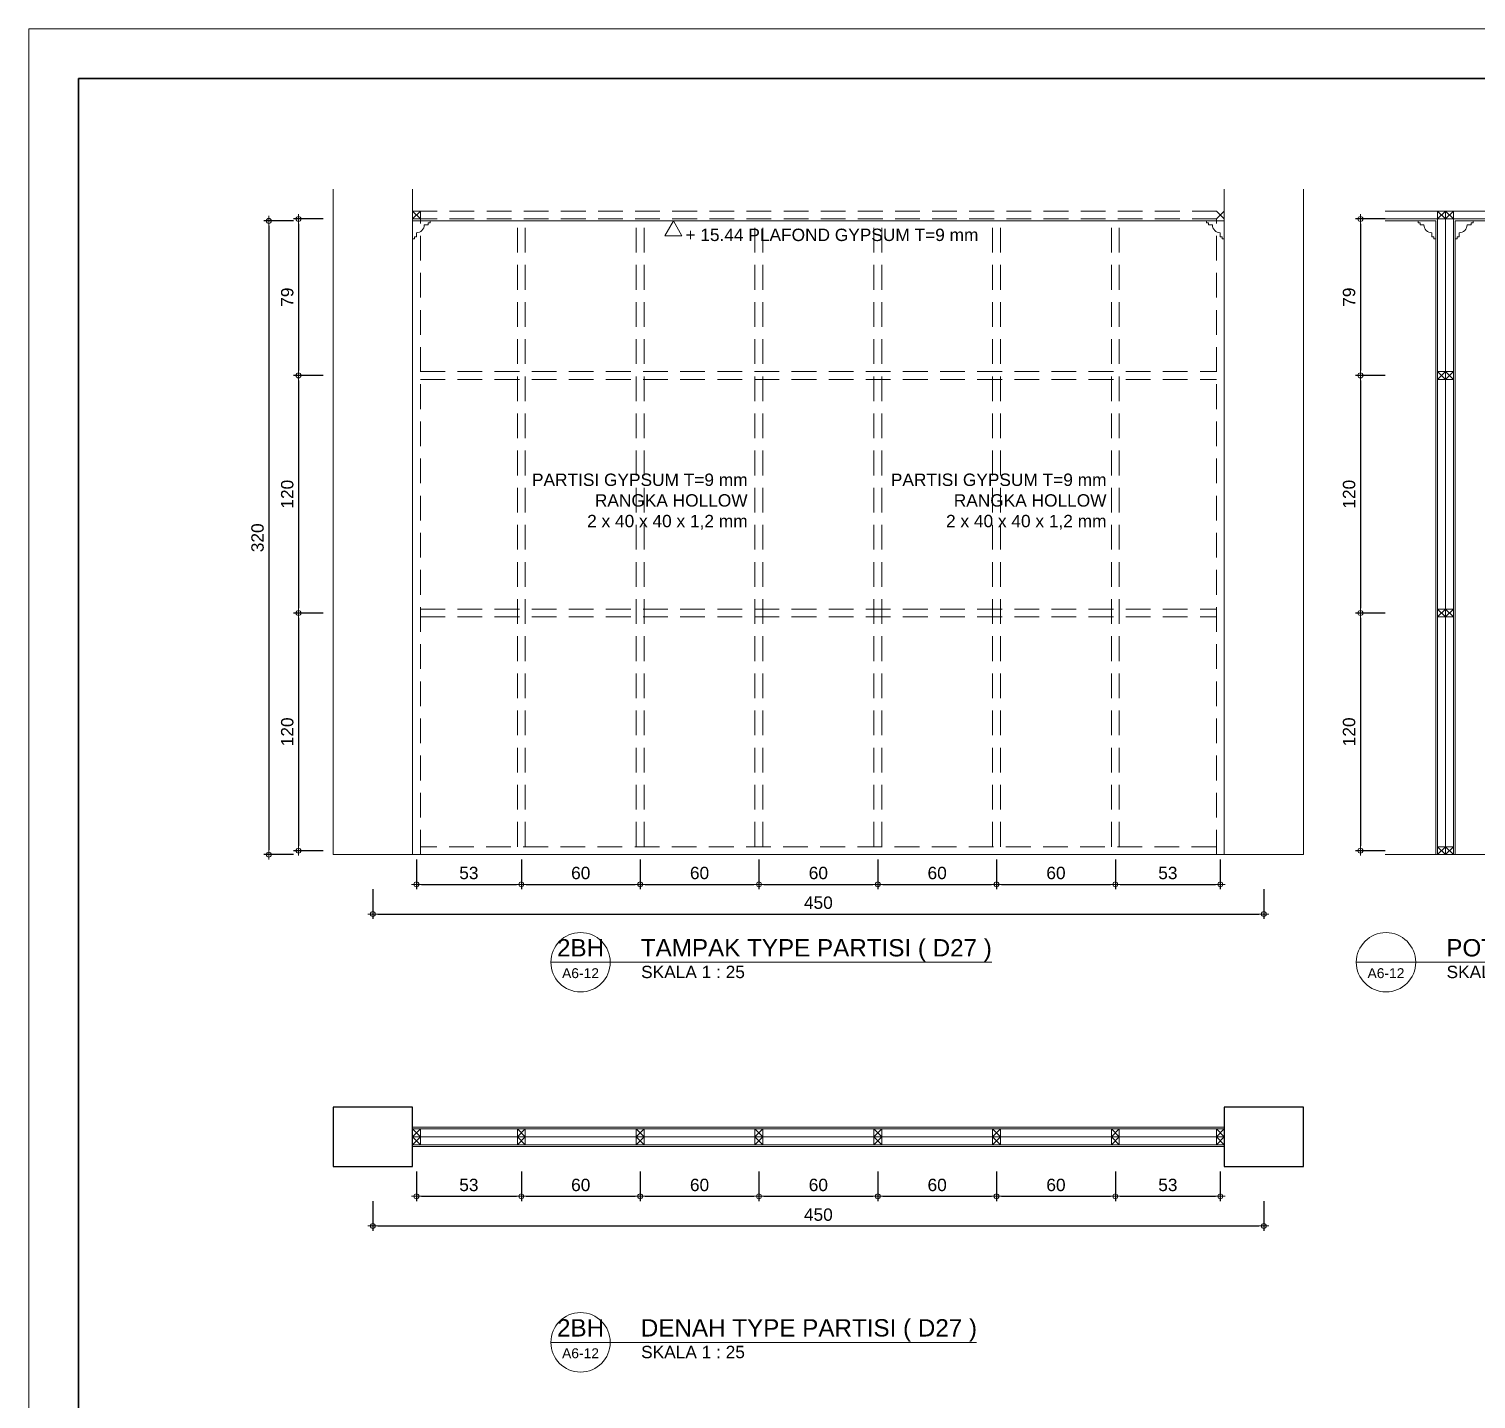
# Model space of a CAD drawing. Header units: millimetres. Extents: x -11 to 1625, y -267 to 180.
# Drawn here: x 911.21 to 940.45, y -19.67 to 8 of the extents above; entities that cross this region are included whole.
import ezdxf
from ezdxf.enums import TextEntityAlignment as Align

# ---------------------------------------------------------------- set-up
doc = ezdxf.new("R2010")
doc.units = ezdxf.units.MM
doc.linetypes.add('HIDDEN', pattern=[0.375, 0.25, -0.125])
for name, color, linetype, lineweight in [('ars', 11, 'Continuous', 5), ('GRS KOP', 1, 'Continuous', 35), ('KOLOM', 1, 'Continuous', 30), ('kop', 7, 'Continuous', 20), ('lan', 7, 'Continuous', 15), ('not', 7, 'Continuous', 20), ('PARTISI', 190, 'Continuous', 9), ('pla', 213, 'Continuous', 15), ('tem', 5, 'Continuous', 20), ('u', 6, 'Continuous', 20)]:
    doc.layers.add(name, color=color, linetype=linetype, lineweight=lineweight)
doc.styles.add('BARU', font='complex.shx')
doc.styles.add('S', font='SIMPLEX', dxfattribs={"width": 1.1})
doc.styles.get("Standard").update_dxf_attribs({"font": 'ARIALUNI.TTF'})
doc.dimstyles.new('SK-25', dxfattribs={"dimtxt": 0.25, "dimasz": 0.1, "dimexe": 0.1, "dimexo": 0, "dimgap": 0.1, "dimtad": 1, "dimdec": 0, "dimlfac": 25, "dimzin": 12, "dimdsep": 46, "dimtxsty": 'Standard', "dimblk": 'BULAT', "dimcen": 0.1, "dimclrd": 256, "dimadec": 0, "dimazin": 3, "dimtfac": 1, "dimtdec": 0, "dimtofl": 0, "dimtmove": 0, "dimatfit": 3, "dimldrblk": 'BULAT', "dimfxl": 0, "dimtolj": 1, "dimtzin": 0, "dimarcsym": 0})

# ---------------------------------------------------------------- blocks, each defined once
blk = doc.blocks.new('kop')
at = {"layer": 'GRS KOP'}
blk.add_lwpolyline([(1, 54), (83, 54), (83, 1), (1, 1)], close=True, dxfattribs=at)
at = {"layer": 'kop', "color": 7}
for p, q in [((84, 55), (0, 55)), ((0, 55), (0, 0))]:
    blk.add_line(p, q, dxfattribs=at)
at = {"layer": 'kop', "style": 'BARU', "flags": 4}
for p, height in [((73.8, 5.4), 0.35), ((80.303, 5.382), 0.25), ((73.8, 4.9), 0.35), ((80.303, 4.882), 0.25), ((73.8, 4.4), 0.35), ((80.303, 4.382), 0.25)]:
    blk.add_attdef('-', p, '', height=height, dxfattribs=at)
at = {"layer": 'kop', "flags": 4}
for tag, p in [('AR-00', (78.057, 2.648)), ('00', (81.238, 2.647))]:
    blk.add_attdef(tag, text='', height=0.35, dxfattribs=at).set_placement(p, align=Align.MIDDLE)
blk = doc.blocks.new('K1')
at = {"layer": 'KOLOM'}
blk.add_lwpolyline([(0.2, 0.15), (-0.2, 0.15), (-0.2, -0.15), (0.2, -0.15), (0.2, 0.15)], dxfattribs=at)
blk = doc.blocks.new('BULAT')
for p, q in [((-1, 0), (1, 0)), ((0, -1), (0, 1))]:
    blk.add_line(p, q)
blk.add_circle((0, 0), 0.5)
blk = doc.blocks.new('*D2680')
at = {"layer": 'Defpoints', "color": 0, "ltscale": 0.15}
for p in [(918.161, -15.679), (936.161, -15.679), (936.161, -16.179)]:
    blk.add_point(p, dxfattribs=at)
at = {"layer": 'u', "color": 0, "lineweight": -2, "ltscale": 0.15}
for p, q in [((918.161, -15.679), (918.161, -16.279)), ((936.161, -15.679), (936.161, -16.279))]:
    blk.add_line(p, q, dxfattribs=at)
at = {"layer": 'u', "lineweight": -2, "ltscale": 0.15}
blk.add_line((918.261, -16.179), (936.061, -16.179), dxfattribs=at)
at = {"layer": 'u', "lineweight": -2, "ltscale": 0.15, "xscale": 0.1, "yscale": 0.1, "zscale": 0.1, "rotation": 180}
blk.add_blockref('BULAT', (918.161, -16.179), dxfattribs=at)
at = {"layer": 'u', "lineweight": -2, "ltscale": 0.15, "xscale": 0.1, "yscale": 0.1, "zscale": 0.1}
blk.add_blockref('BULAT', (936.161, -16.179), dxfattribs=at)
at = {"layer": 'u', "color": 0, "ltscale": 0.15, "insert": (927.161, -15.951), "char_height": 0.25, "attachment_point": 5}
blk.add_mtext('\\A1;450', dxfattribs=at)
blk = doc.blocks.new('*D2681')
at = {"layer": 'Defpoints', "color": 0, "ltscale": 0.15}
for p in [(925.961, -15.079), (928.361, -15.079), (928.361, -15.579)]:
    blk.add_point(p, dxfattribs=at)
at = {"layer": 'u', "color": 0, "lineweight": -2, "ltscale": 0.15}
for p, q in [((925.961, -15.079), (925.961, -15.679)), ((928.361, -15.079), (928.361, -15.679))]:
    blk.add_line(p, q, dxfattribs=at)
at = {"layer": 'u', "lineweight": -2, "ltscale": 0.15}
blk.add_line((926.061, -15.579), (928.261, -15.579), dxfattribs=at)
at = {"layer": 'u', "lineweight": -2, "ltscale": 0.15, "xscale": 0.1, "yscale": 0.1, "zscale": 0.1, "rotation": 180}
blk.add_blockref('BULAT', (925.961, -15.579), dxfattribs=at)
at = {"layer": 'u', "lineweight": -2, "ltscale": 0.15, "xscale": 0.1, "yscale": 0.1, "zscale": 0.1}
blk.add_blockref('BULAT', (928.361, -15.579), dxfattribs=at)
at = {"layer": 'u', "color": 0, "ltscale": 0.15, "insert": (927.161, -15.351), "char_height": 0.25, "attachment_point": 5}
blk.add_mtext('\\A1;60', dxfattribs=at)
blk = doc.blocks.new('*D2682')
at = {"layer": 'Defpoints', "color": 0, "ltscale": 0.15}
for p in [(928.361, -15.079), (930.761, -15.079), (930.761, -15.579)]:
    blk.add_point(p, dxfattribs=at)
at = {"layer": 'u', "color": 0, "lineweight": -2, "ltscale": 0.15}
for p, q in [((928.361, -15.079), (928.361, -15.679)), ((930.761, -15.079), (930.761, -15.679))]:
    blk.add_line(p, q, dxfattribs=at)
at = {"layer": 'u', "lineweight": -2, "ltscale": 0.15}
blk.add_line((928.461, -15.579), (930.661, -15.579), dxfattribs=at)
at = {"layer": 'u', "lineweight": -2, "ltscale": 0.15, "xscale": 0.1, "yscale": 0.1, "zscale": 0.1, "rotation": 180}
blk.add_blockref('BULAT', (928.361, -15.579), dxfattribs=at)
at = {"layer": 'u', "lineweight": -2, "ltscale": 0.15, "xscale": 0.1, "yscale": 0.1, "zscale": 0.1}
blk.add_blockref('BULAT', (930.761, -15.579), dxfattribs=at)
at = {"layer": 'u', "color": 0, "ltscale": 0.15, "insert": (929.561, -15.351), "char_height": 0.25, "attachment_point": 5}
blk.add_mtext('\\A1;60', dxfattribs=at)
blk = doc.blocks.new('*D2683')
at = {"layer": 'Defpoints', "color": 0, "ltscale": 0.15}
for p in [(923.561, -15.079), (925.961, -15.079), (925.961, -15.579)]:
    blk.add_point(p, dxfattribs=at)
at = {"layer": 'u', "color": 0, "lineweight": -2, "ltscale": 0.15}
for p, q in [((923.561, -15.079), (923.561, -15.679)), ((925.961, -15.079), (925.961, -15.679))]:
    blk.add_line(p, q, dxfattribs=at)
at = {"layer": 'u', "lineweight": -2, "ltscale": 0.15}
blk.add_line((923.661, -15.579), (925.861, -15.579), dxfattribs=at)
at = {"layer": 'u', "lineweight": -2, "ltscale": 0.15, "xscale": 0.1, "yscale": 0.1, "zscale": 0.1, "rotation": 180}
blk.add_blockref('BULAT', (923.561, -15.579), dxfattribs=at)
at = {"layer": 'u', "lineweight": -2, "ltscale": 0.15, "xscale": 0.1, "yscale": 0.1, "zscale": 0.1}
blk.add_blockref('BULAT', (925.961, -15.579), dxfattribs=at)
at = {"layer": 'u', "color": 0, "ltscale": 0.15, "insert": (924.761, -15.351), "char_height": 0.25, "attachment_point": 5}
blk.add_mtext('\\A1;60', dxfattribs=at)
blk = doc.blocks.new('*D2684')
at = {"layer": 'Defpoints', "color": 0, "ltscale": 0.15}
for p in [(930.761, -15.079), (933.161, -15.079), (933.161, -15.579)]:
    blk.add_point(p, dxfattribs=at)
at = {"layer": 'u', "color": 0, "lineweight": -2, "ltscale": 0.15}
for p, q in [((930.761, -15.079), (930.761, -15.679)), ((933.161, -15.079), (933.161, -15.679))]:
    blk.add_line(p, q, dxfattribs=at)
at = {"layer": 'u', "lineweight": -2, "ltscale": 0.15}
blk.add_line((930.861, -15.579), (933.061, -15.579), dxfattribs=at)
at = {"layer": 'u', "lineweight": -2, "ltscale": 0.15, "xscale": 0.1, "yscale": 0.1, "zscale": 0.1, "rotation": 180}
blk.add_blockref('BULAT', (930.761, -15.579), dxfattribs=at)
at = {"layer": 'u', "lineweight": -2, "ltscale": 0.15, "xscale": 0.1, "yscale": 0.1, "zscale": 0.1}
blk.add_blockref('BULAT', (933.161, -15.579), dxfattribs=at)
at = {"layer": 'u', "color": 0, "ltscale": 0.15, "insert": (931.961, -15.351), "char_height": 0.25, "attachment_point": 5}
blk.add_mtext('\\A1;60', dxfattribs=at)
blk = doc.blocks.new('*D2685')
at = {"layer": 'Defpoints', "color": 0, "ltscale": 0.15}
for p in [(921.161, -15.079), (923.561, -15.079), (923.561, -15.579)]:
    blk.add_point(p, dxfattribs=at)
at = {"layer": 'u', "color": 0, "lineweight": -2, "ltscale": 0.15}
for p, q in [((921.161, -15.079), (921.161, -15.679)), ((923.561, -15.079), (923.561, -15.679))]:
    blk.add_line(p, q, dxfattribs=at)
at = {"layer": 'u', "lineweight": -2, "ltscale": 0.15}
blk.add_line((921.261, -15.579), (923.461, -15.579), dxfattribs=at)
at = {"layer": 'u', "lineweight": -2, "ltscale": 0.15, "xscale": 0.1, "yscale": 0.1, "zscale": 0.1, "rotation": 180}
blk.add_blockref('BULAT', (921.161, -15.579), dxfattribs=at)
at = {"layer": 'u', "lineweight": -2, "ltscale": 0.15, "xscale": 0.1, "yscale": 0.1, "zscale": 0.1}
blk.add_blockref('BULAT', (923.561, -15.579), dxfattribs=at)
at = {"layer": 'u', "color": 0, "ltscale": 0.15, "insert": (922.361, -15.351), "char_height": 0.25, "attachment_point": 5}
blk.add_mtext('\\A1;60', dxfattribs=at)
blk = doc.blocks.new('*D2686')
at = {"layer": 'Defpoints', "color": 0, "ltscale": 0.15}
for p in [(919.041, -15.079), (921.161, -15.079), (921.161, -15.579)]:
    blk.add_point(p, dxfattribs=at)
at = {"layer": 'u', "color": 0, "lineweight": -2, "ltscale": 0.15}
for p, q in [((919.041, -15.079), (919.041, -15.679)), ((921.161, -15.079), (921.161, -15.679))]:
    blk.add_line(p, q, dxfattribs=at)
at = {"layer": 'u', "lineweight": -2, "ltscale": 0.15}
blk.add_line((919.141, -15.579), (921.061, -15.579), dxfattribs=at)
at = {"layer": 'u', "lineweight": -2, "ltscale": 0.15, "xscale": 0.1, "yscale": 0.1, "zscale": 0.1, "rotation": 180}
blk.add_blockref('BULAT', (919.041, -15.579), dxfattribs=at)
at = {"layer": 'u', "lineweight": -2, "ltscale": 0.15, "xscale": 0.1, "yscale": 0.1, "zscale": 0.1}
blk.add_blockref('BULAT', (921.161, -15.579), dxfattribs=at)
at = {"layer": 'u', "color": 0, "ltscale": 0.15, "insert": (920.101, -15.351), "char_height": 0.25, "attachment_point": 5}
blk.add_mtext('\\A1;53', dxfattribs=at)
blk = doc.blocks.new('*D2687')
at = {"layer": 'Defpoints', "color": 0, "ltscale": 0.15}
for p in [(933.161, -15.079), (935.281, -15.079), (935.281, -15.579)]:
    blk.add_point(p, dxfattribs=at)
at = {"layer": 'u', "color": 0, "lineweight": -2, "ltscale": 0.15}
for p, q in [((933.161, -15.079), (933.161, -15.679)), ((935.281, -15.079), (935.281, -15.679))]:
    blk.add_line(p, q, dxfattribs=at)
at = {"layer": 'u', "lineweight": -2, "ltscale": 0.15}
blk.add_line((933.261, -15.579), (935.181, -15.579), dxfattribs=at)
at = {"layer": 'u', "lineweight": -2, "ltscale": 0.15, "xscale": 0.1, "yscale": 0.1, "zscale": 0.1, "rotation": 180}
blk.add_blockref('BULAT', (933.161, -15.579), dxfattribs=at)
at = {"layer": 'u', "lineweight": -2, "ltscale": 0.15, "xscale": 0.1, "yscale": 0.1, "zscale": 0.1}
blk.add_blockref('BULAT', (935.281, -15.579), dxfattribs=at)
at = {"layer": 'u', "color": 0, "ltscale": 0.15, "insert": (934.221, -15.351), "char_height": 0.25, "attachment_point": 5}
blk.add_mtext('\\A1;53', dxfattribs=at)
blk = doc.blocks.new('PEILA')
blk.add_lwpolyline([(-0.188, -0.325), (0.188, -0.325), (0, 0)], close=True)
at = {"style": 'S', "width": 1.1, "flags": 4}
blk.add_attdef('CAT', (0.265, -0.289), '', height=0.2, dxfattribs=at)
blk = doc.blocks.new('*D2688')
at = {"layer": 'Defpoints', "color": 0, "ltscale": 0.15}
for p in [(918.161, -9.378), (936.161, -9.378), (936.161, -9.878)]:
    blk.add_point(p, dxfattribs=at)
at = {"layer": 'u', "color": 0, "lineweight": -2, "ltscale": 0.15}
for p, q in [((918.161, -9.378), (918.161, -9.978)), ((936.161, -9.378), (936.161, -9.978))]:
    blk.add_line(p, q, dxfattribs=at)
at = {"layer": 'u', "lineweight": -2, "ltscale": 0.15}
blk.add_line((918.261, -9.878), (936.061, -9.878), dxfattribs=at)
at = {"layer": 'u', "lineweight": -2, "ltscale": 0.15, "xscale": 0.1, "yscale": 0.1, "zscale": 0.1, "rotation": 180}
blk.add_blockref('BULAT', (918.161, -9.878), dxfattribs=at)
at = {"layer": 'u', "lineweight": -2, "ltscale": 0.15, "xscale": 0.1, "yscale": 0.1, "zscale": 0.1}
blk.add_blockref('BULAT', (936.161, -9.878), dxfattribs=at)
at = {"layer": 'u', "color": 0, "ltscale": 0.15, "insert": (927.161, -9.65), "char_height": 0.25, "attachment_point": 5}
blk.add_mtext('\\A1;450', dxfattribs=at)
blk = doc.blocks.new('*D2689')
at = {"layer": 'Defpoints', "color": 0, "ltscale": 0.15}
for p in [(925.961, -8.778), (928.361, -8.778), (928.361, -9.278)]:
    blk.add_point(p, dxfattribs=at)
at = {"layer": 'u', "color": 0, "lineweight": -2, "ltscale": 0.15}
for p, q in [((925.961, -8.778), (925.961, -9.378)), ((928.361, -8.778), (928.361, -9.378))]:
    blk.add_line(p, q, dxfattribs=at)
at = {"layer": 'u', "lineweight": -2, "ltscale": 0.15}
blk.add_line((926.061, -9.278), (928.261, -9.278), dxfattribs=at)
at = {"layer": 'u', "lineweight": -2, "ltscale": 0.15, "xscale": 0.1, "yscale": 0.1, "zscale": 0.1, "rotation": 180}
blk.add_blockref('BULAT', (925.961, -9.278), dxfattribs=at)
at = {"layer": 'u', "lineweight": -2, "ltscale": 0.15, "xscale": 0.1, "yscale": 0.1, "zscale": 0.1}
blk.add_blockref('BULAT', (928.361, -9.278), dxfattribs=at)
at = {"layer": 'u', "color": 0, "ltscale": 0.15, "insert": (927.161, -9.05), "char_height": 0.25, "attachment_point": 5}
blk.add_mtext('\\A1;60', dxfattribs=at)
blk = doc.blocks.new('*D2690')
at = {"layer": 'Defpoints', "color": 0, "ltscale": 0.15}
for p in [(928.361, -8.778), (930.761, -8.778), (930.761, -9.278)]:
    blk.add_point(p, dxfattribs=at)
at = {"layer": 'u', "color": 0, "lineweight": -2, "ltscale": 0.15}
for p, q in [((928.361, -8.778), (928.361, -9.378)), ((930.761, -8.778), (930.761, -9.378))]:
    blk.add_line(p, q, dxfattribs=at)
at = {"layer": 'u', "lineweight": -2, "ltscale": 0.15}
blk.add_line((928.461, -9.278), (930.661, -9.278), dxfattribs=at)
at = {"layer": 'u', "lineweight": -2, "ltscale": 0.15, "xscale": 0.1, "yscale": 0.1, "zscale": 0.1, "rotation": 180}
blk.add_blockref('BULAT', (928.361, -9.278), dxfattribs=at)
at = {"layer": 'u', "lineweight": -2, "ltscale": 0.15, "xscale": 0.1, "yscale": 0.1, "zscale": 0.1}
blk.add_blockref('BULAT', (930.761, -9.278), dxfattribs=at)
at = {"layer": 'u', "color": 0, "ltscale": 0.15, "insert": (929.561, -9.05), "char_height": 0.25, "attachment_point": 5}
blk.add_mtext('\\A1;60', dxfattribs=at)
blk = doc.blocks.new('*D2691')
at = {"layer": 'Defpoints', "color": 0, "ltscale": 0.15}
for p in [(923.561, -8.778), (925.961, -8.778), (925.961, -9.278)]:
    blk.add_point(p, dxfattribs=at)
at = {"layer": 'u', "color": 0, "lineweight": -2, "ltscale": 0.15}
for p, q in [((923.561, -8.778), (923.561, -9.378)), ((925.961, -8.778), (925.961, -9.378))]:
    blk.add_line(p, q, dxfattribs=at)
at = {"layer": 'u', "lineweight": -2, "ltscale": 0.15}
blk.add_line((923.661, -9.278), (925.861, -9.278), dxfattribs=at)
at = {"layer": 'u', "lineweight": -2, "ltscale": 0.15, "xscale": 0.1, "yscale": 0.1, "zscale": 0.1, "rotation": 180}
blk.add_blockref('BULAT', (923.561, -9.278), dxfattribs=at)
at = {"layer": 'u', "lineweight": -2, "ltscale": 0.15, "xscale": 0.1, "yscale": 0.1, "zscale": 0.1}
blk.add_blockref('BULAT', (925.961, -9.278), dxfattribs=at)
at = {"layer": 'u', "color": 0, "ltscale": 0.15, "insert": (924.761, -9.05), "char_height": 0.25, "attachment_point": 5}
blk.add_mtext('\\A1;60', dxfattribs=at)
blk = doc.blocks.new('*D2692')
at = {"layer": 'Defpoints', "color": 0, "ltscale": 0.15}
for p in [(930.761, -8.778), (933.161, -8.778), (933.161, -9.278)]:
    blk.add_point(p, dxfattribs=at)
at = {"layer": 'u', "color": 0, "lineweight": -2, "ltscale": 0.15}
for p, q in [((930.761, -8.778), (930.761, -9.378)), ((933.161, -8.778), (933.161, -9.378))]:
    blk.add_line(p, q, dxfattribs=at)
at = {"layer": 'u', "lineweight": -2, "ltscale": 0.15}
blk.add_line((930.861, -9.278), (933.061, -9.278), dxfattribs=at)
at = {"layer": 'u', "lineweight": -2, "ltscale": 0.15, "xscale": 0.1, "yscale": 0.1, "zscale": 0.1, "rotation": 180}
blk.add_blockref('BULAT', (930.761, -9.278), dxfattribs=at)
at = {"layer": 'u', "lineweight": -2, "ltscale": 0.15, "xscale": 0.1, "yscale": 0.1, "zscale": 0.1}
blk.add_blockref('BULAT', (933.161, -9.278), dxfattribs=at)
at = {"layer": 'u', "color": 0, "ltscale": 0.15, "insert": (931.961, -9.05), "char_height": 0.25, "attachment_point": 5}
blk.add_mtext('\\A1;60', dxfattribs=at)
blk = doc.blocks.new('*D2693')
at = {"layer": 'Defpoints', "color": 0, "ltscale": 0.15}
for p in [(921.161, -8.778), (923.561, -8.778), (923.561, -9.278)]:
    blk.add_point(p, dxfattribs=at)
at = {"layer": 'u', "color": 0, "lineweight": -2, "ltscale": 0.15}
for p, q in [((921.161, -8.778), (921.161, -9.378)), ((923.561, -8.778), (923.561, -9.378))]:
    blk.add_line(p, q, dxfattribs=at)
at = {"layer": 'u', "lineweight": -2, "ltscale": 0.15}
blk.add_line((921.261, -9.278), (923.461, -9.278), dxfattribs=at)
at = {"layer": 'u', "lineweight": -2, "ltscale": 0.15, "xscale": 0.1, "yscale": 0.1, "zscale": 0.1, "rotation": 180}
blk.add_blockref('BULAT', (921.161, -9.278), dxfattribs=at)
at = {"layer": 'u', "lineweight": -2, "ltscale": 0.15, "xscale": 0.1, "yscale": 0.1, "zscale": 0.1}
blk.add_blockref('BULAT', (923.561, -9.278), dxfattribs=at)
at = {"layer": 'u', "color": 0, "ltscale": 0.15, "insert": (922.361, -9.05), "char_height": 0.25, "attachment_point": 5}
blk.add_mtext('\\A1;60', dxfattribs=at)
blk = doc.blocks.new('*D2694')
at = {"layer": 'Defpoints', "color": 0, "ltscale": 0.15}
for p in [(919.041, -8.778), (921.161, -8.778), (921.161, -9.278)]:
    blk.add_point(p, dxfattribs=at)
at = {"layer": 'u', "color": 0, "lineweight": -2, "ltscale": 0.15}
for p, q in [((919.041, -8.778), (919.041, -9.378)), ((921.161, -8.778), (921.161, -9.378))]:
    blk.add_line(p, q, dxfattribs=at)
at = {"layer": 'u', "lineweight": -2, "ltscale": 0.15}
blk.add_line((919.141, -9.278), (921.061, -9.278), dxfattribs=at)
at = {"layer": 'u', "lineweight": -2, "ltscale": 0.15, "xscale": 0.1, "yscale": 0.1, "zscale": 0.1, "rotation": 180}
blk.add_blockref('BULAT', (919.041, -9.278), dxfattribs=at)
at = {"layer": 'u', "lineweight": -2, "ltscale": 0.15, "xscale": 0.1, "yscale": 0.1, "zscale": 0.1}
blk.add_blockref('BULAT', (921.161, -9.278), dxfattribs=at)
at = {"layer": 'u', "color": 0, "ltscale": 0.15, "insert": (920.101, -9.05), "char_height": 0.25, "attachment_point": 5}
blk.add_mtext('\\A1;53', dxfattribs=at)
blk = doc.blocks.new('*D2695')
at = {"layer": 'Defpoints', "color": 0, "ltscale": 0.15}
for p in [(933.161, -8.778), (935.281, -8.778), (935.281, -9.278)]:
    blk.add_point(p, dxfattribs=at)
at = {"layer": 'u', "color": 0, "lineweight": -2, "ltscale": 0.15}
for p, q in [((933.161, -8.778), (933.161, -9.378)), ((935.281, -8.778), (935.281, -9.378))]:
    blk.add_line(p, q, dxfattribs=at)
at = {"layer": 'u', "lineweight": -2, "ltscale": 0.15}
blk.add_line((933.261, -9.278), (935.181, -9.278), dxfattribs=at)
at = {"layer": 'u', "lineweight": -2, "ltscale": 0.15, "xscale": 0.1, "yscale": 0.1, "zscale": 0.1, "rotation": 180}
blk.add_blockref('BULAT', (933.161, -9.278), dxfattribs=at)
at = {"layer": 'u', "lineweight": -2, "ltscale": 0.15, "xscale": 0.1, "yscale": 0.1, "zscale": 0.1}
blk.add_blockref('BULAT', (935.281, -9.278), dxfattribs=at)
at = {"layer": 'u', "color": 0, "ltscale": 0.15, "insert": (934.221, -9.05), "char_height": 0.25, "attachment_point": 5}
blk.add_mtext('\\A1;53', dxfattribs=at)
blk = doc.blocks.new('*D2696')
at = {"layer": 'Defpoints', "color": 0, "ltscale": 0.15}
for p in [(917.161, -3.798), (916.661, -8.598), (917.161, -8.598)]:
    blk.add_point(p, dxfattribs=at)
at = {"layer": 'u', "color": 0, "lineweight": -2, "ltscale": 0.15}
for p, q in [((917.161, -3.798), (916.561, -3.798)), ((917.161, -8.598), (916.561, -8.598))]:
    blk.add_line(p, q, dxfattribs=at)
at = {"layer": 'u', "lineweight": -2, "ltscale": 0.15}
blk.add_line((916.661, -3.898), (916.661, -8.498), dxfattribs=at)
at = {"layer": 'u', "lineweight": -2, "ltscale": 0.15, "xscale": 0.1, "yscale": 0.1, "zscale": 0.1}
for p, rotation in [((916.661, -3.798), 90), ((916.661, -8.598), 270)]:
    blk.add_blockref('BULAT', p, dxfattribs=dict(at, rotation=rotation))
at = {"layer": 'u', "color": 0, "ltscale": 0.15, "insert": (916.433, -6.198), "char_height": 0.25, "attachment_point": 5, "rotation": 90}
blk.add_mtext('\\A1;120', dxfattribs=at)
blk = doc.blocks.new('*D2697')
at = {"layer": 'Defpoints', "color": 0, "ltscale": 0.15}
for p in [(916.561, 4.122), (916.061, -8.678), (916.561, -8.678)]:
    blk.add_point(p, dxfattribs=at)
at = {"layer": 'u', "color": 0, "lineweight": -2, "ltscale": 0.15}
for p, q in [((916.561, 4.122), (915.961, 4.122)), ((916.561, -8.678), (915.961, -8.678))]:
    blk.add_line(p, q, dxfattribs=at)
at = {"layer": 'u', "lineweight": -2, "ltscale": 0.15}
blk.add_line((916.061, 4.022), (916.061, -8.578), dxfattribs=at)
at = {"layer": 'u', "lineweight": -2, "ltscale": 0.15, "xscale": 0.1, "yscale": 0.1, "zscale": 0.1}
for p, rotation in [((916.061, 4.122), 90), ((916.061, -8.678), 270)]:
    blk.add_blockref('BULAT', p, dxfattribs=dict(at, rotation=rotation))
at = {"layer": 'u', "color": 0, "ltscale": 0.15, "insert": (915.833, -2.278), "char_height": 0.25, "attachment_point": 5, "rotation": 90}
blk.add_mtext('\\A1;320', dxfattribs=at)
blk = doc.blocks.new('*D2698')
at = {"layer": 'Defpoints', "color": 0, "ltscale": 0.15}
for p in [(917.161, 1.002), (916.661, -3.798), (917.161, -3.798)]:
    blk.add_point(p, dxfattribs=at)
at = {"layer": 'u', "color": 0, "lineweight": -2, "ltscale": 0.15}
for p, q in [((917.161, 1.002), (916.561, 1.002)), ((917.161, -3.798), (916.561, -3.798))]:
    blk.add_line(p, q, dxfattribs=at)
at = {"layer": 'u', "lineweight": -2, "ltscale": 0.15}
blk.add_line((916.661, 0.902), (916.661, -3.698), dxfattribs=at)
at = {"layer": 'u', "lineweight": -2, "ltscale": 0.15, "xscale": 0.1, "yscale": 0.1, "zscale": 0.1}
for p, rotation in [((916.661, 1.002), 90), ((916.661, -3.798), 270)]:
    blk.add_blockref('BULAT', p, dxfattribs=dict(at, rotation=rotation))
at = {"layer": 'u', "color": 0, "ltscale": 0.15, "insert": (916.433, -1.398), "char_height": 0.25, "attachment_point": 5, "rotation": 90}
blk.add_mtext('\\A1;120', dxfattribs=at)
blk = doc.blocks.new('*D2699')
at = {"layer": 'Defpoints', "color": 0, "ltscale": 0.15}
for p in [(917.161, 4.162), (916.661, 1.002), (917.161, 1.002)]:
    blk.add_point(p, dxfattribs=at)
at = {"layer": 'u', "color": 0, "lineweight": -2, "ltscale": 0.15}
for p, q in [((917.161, 4.162), (916.561, 4.162)), ((917.161, 1.002), (916.561, 1.002))]:
    blk.add_line(p, q, dxfattribs=at)
at = {"layer": 'u', "lineweight": -2, "ltscale": 0.15}
blk.add_line((916.661, 4.062), (916.661, 1.102), dxfattribs=at)
at = {"layer": 'u', "lineweight": -2, "ltscale": 0.15, "xscale": 0.1, "yscale": 0.1, "zscale": 0.1}
for p, rotation in [((916.661, 4.162), 90), ((916.661, 1.002), 270)]:
    blk.add_blockref('BULAT', p, dxfattribs=dict(at, rotation=rotation))
at = {"layer": 'u', "color": 0, "ltscale": 0.15, "insert": (916.433, 2.582), "char_height": 0.25, "attachment_point": 5, "rotation": 90}
blk.add_mtext('\\A1;79', dxfattribs=at)
blk = doc.blocks.new('Ndtpd')
blk.add_line((0.747, 0), (-0.747, 0))
blk.add_circle((0, 0), 0.747)
at = {"flags": 4}
for tag, height, p in [('NO', 0.5, (0, 0.148)), ('NOLBR', 0.3, (0, -0.398))]:
    blk.add_attdef(tag, text='', height=height, dxfattribs=at).set_placement(p, align=Align.CENTER)
for tag, p, height in [('NDTPD', (1.516, 0.148), 0.5), ('SKALA', (1.523, -0.398), 0.3)]:
    blk.add_attdef(tag, p, '', height=height, dxfattribs=at)
blk = doc.blocks.new('*D2700')
at = {"layer": 'Defpoints', "color": 0, "ltscale": 0.15}
for p in [(938.611, -3.798), (938.111, -8.598), (938.611, -8.598)]:
    blk.add_point(p, dxfattribs=at)
at = {"layer": 'u', "color": 0, "lineweight": -2, "ltscale": 0.15}
for p, q in [((938.611, -3.798), (938.011, -3.798)), ((938.611, -8.598), (938.011, -8.598))]:
    blk.add_line(p, q, dxfattribs=at)
at = {"layer": 'u', "lineweight": -2, "ltscale": 0.15}
blk.add_line((938.111, -3.898), (938.111, -8.498), dxfattribs=at)
at = {"layer": 'u', "lineweight": -2, "ltscale": 0.15, "xscale": 0.1, "yscale": 0.1, "zscale": 0.1}
for p, rotation in [((938.111, -3.798), 90), ((938.111, -8.598), 270)]:
    blk.add_blockref('BULAT', p, dxfattribs=dict(at, rotation=rotation))
at = {"layer": 'u', "color": 0, "ltscale": 0.15, "insert": (937.883, -6.198), "char_height": 0.25, "attachment_point": 5, "rotation": 90}
blk.add_mtext('\\A1;120', dxfattribs=at)
blk = doc.blocks.new('*D2701')
at = {"layer": 'Defpoints', "color": 0, "ltscale": 0.15}
for p in [(938.611, 4.162), (938.111, 1.002), (938.611, 1.002)]:
    blk.add_point(p, dxfattribs=at)
at = {"layer": 'u', "color": 0, "lineweight": -2, "ltscale": 0.15}
for p, q in [((938.611, 4.162), (938.011, 4.162)), ((938.611, 1.002), (938.011, 1.002))]:
    blk.add_line(p, q, dxfattribs=at)
at = {"layer": 'u', "lineweight": -2, "ltscale": 0.15}
blk.add_line((938.111, 4.062), (938.111, 1.102), dxfattribs=at)
at = {"layer": 'u', "lineweight": -2, "ltscale": 0.15, "xscale": 0.1, "yscale": 0.1, "zscale": 0.1}
for p, rotation in [((938.111, 4.162), 90), ((938.111, 1.002), 270)]:
    blk.add_blockref('BULAT', p, dxfattribs=dict(at, rotation=rotation))
at = {"layer": 'u', "color": 0, "ltscale": 0.15, "insert": (937.883, 2.582), "char_height": 0.25, "attachment_point": 5, "rotation": 90}
blk.add_mtext('\\A1;79', dxfattribs=at)
blk = doc.blocks.new('*D2702')
at = {"layer": 'Defpoints', "color": 0, "ltscale": 0.15}
for p in [(938.611, 1.002), (938.111, -3.798), (938.611, -3.798)]:
    blk.add_point(p, dxfattribs=at)
at = {"layer": 'u', "color": 0, "lineweight": -2, "ltscale": 0.15}
for p, q in [((938.611, 1.002), (938.011, 1.002)), ((938.611, -3.798), (938.011, -3.798))]:
    blk.add_line(p, q, dxfattribs=at)
at = {"layer": 'u', "lineweight": -2, "ltscale": 0.15}
blk.add_line((938.111, 0.902), (938.111, -3.698), dxfattribs=at)
at = {"layer": 'u', "lineweight": -2, "ltscale": 0.15, "xscale": 0.1, "yscale": 0.1, "zscale": 0.1}
for p, rotation in [((938.111, 1.002), 90), ((938.111, -3.798), 270)]:
    blk.add_blockref('BULAT', p, dxfattribs=dict(at, rotation=rotation))
at = {"layer": 'u', "color": 0, "ltscale": 0.15, "insert": (937.883, -1.398), "char_height": 0.25, "attachment_point": 5, "rotation": 90}
blk.add_mtext('\\A1;120', dxfattribs=at)

msp = doc.modelspace()

# ---------------------------------------------------------------- linework, layer by layer
at = {"layer": 'ars'}
for p, q in [((918.9609032, 4.1624623), (919.1209032, 4.3224623)), ((918.9609032, 4.3224623), (919.1209032, 4.1624623)), ((918.9609032, 4.1224623), (935.3609032, 4.1224623)), ((935.3609032, 4.1624623), (935.2009032, 4.3224623)), ((935.3609032, 4.3224623), (935.2009032, 4.1624623)), ((939.6352805, 4.1224623), (938.6109144, 4.1224623)), ((939.6352805, -8.6775377), (939.6352805, 4.1224623)), ((939.6712805, 4.1624623), (939.8312805, 4.3224623)), ((939.6712805, 4.3224623), (939.8312805, 4.1624623)), ((939.8312805, 4.3224623), (939.9912805, 4.1624623)), ((939.8312805, 4.1624623), (939.9912805, 4.3224623)), ((940.0272805, -8.6775377), (940.0272805, 4.1224623)), ((940.0272805, 4.1224623), (941.9976579, 4.1224623)), ((939.6712805, 0.9224623), (939.8312805, 1.0824623)), ((939.6712805, 1.0824623), (939.8312805, 0.9224623)), ((939.8312805, 1.0824623), (939.9912805, 0.9224623)), ((939.8312805, 0.9224623), (939.9912805, 1.0824623)), ((939.6712805, -3.8775377), (939.8312805, -3.7175377)), ((939.6712805, -3.7175377), (939.8312805, -3.8775377)), ((939.8312805, -3.7175377), (939.9912805, -3.8775377)), ((939.8312805, -3.8775377), (939.9912805, -3.7175377)), ((939.6712805, -8.6775377), (939.8312805, -8.5175377)), ((939.6712805, -8.5175377), (939.8312805, -8.6775377)), ((939.8312805, -8.5175377), (939.9912805, -8.6775377)), ((939.8312805, -8.6775377), (939.9912805, -8.5175377)), ((935.3609032, -14.1830894), (918.9609028, -14.1830894)), ((919.1209028, -14.3790894), (918.9609028, -14.2190894)), ((918.9609028, -14.3790894), (919.1209028, -14.2190894)), ((921.2409032, -14.3790894), (921.0809032, -14.2190894)), ((921.0809032, -14.3790894), (921.2409032, -14.2190894)), ((923.6409032, -14.3790894), (923.4809032, -14.2190894)), ((923.4809032, -14.3790894), (923.6409032, -14.2190894)), ((926.0409032, -14.3790894), (925.8809032, -14.2190894)), ((925.8809032, -14.3790894), (926.0409032, -14.2190894)), ((928.4409032, -14.3790894), (928.2809032, -14.2190894)), ((928.2809032, -14.3790894), (928.4409032, -14.2190894)), ((930.8409032, -14.3790894), (930.6809032, -14.2190894)), ((930.6809032, -14.3790894), (930.8409032, -14.2190894)), ((933.2409032, -14.3790894), (933.0809032, -14.2190894)), ((933.0809032, -14.3790894), (933.2409032, -14.2190894)), ((935.2009032, -14.3790894), (935.3609032, -14.2190894)), ((935.3609032, -14.3790894), (935.2009032, -14.2190894)), ((918.9609028, -14.5390894), (919.1209028, -14.3790894)), ((919.1209028, -14.5390894), (918.9609028, -14.3790894)), ((935.3609032, -14.5750894), (918.9609028, -14.5750894)), ((921.0809032, -14.5390894), (921.2409032, -14.3790894)), ((921.2409032, -14.5390894), (921.0809032, -14.3790894)), ((923.4809032, -14.5390894), (923.6409032, -14.3790894)), ((923.6409032, -14.5390894), (923.4809032, -14.3790894)), ((925.8809032, -14.5390894), (926.0409032, -14.3790894)), ((926.0409032, -14.5390894), (925.8809032, -14.3790894)), ((928.2809032, -14.5390894), (928.4409032, -14.3790894)), ((928.4409032, -14.5390894), (928.2809032, -14.3790894)), ((930.6809032, -14.5390894), (930.8409032, -14.3790894)), ((930.8409032, -14.5390894), (930.6809032, -14.3790894)), ((933.0809032, -14.5390894), (933.2409032, -14.3790894)), ((933.2409032, -14.5390894), (933.0809032, -14.3790894)), ((935.3609032, -14.5390894), (935.2009032, -14.3790894)), ((935.2009032, -14.5390894), (935.3609032, -14.3790894))]:
    msp.add_line(p, q, dxfattribs=at)
at = {"layer": 'lan'}
for p, q in [((936.9609032, -8.6775377), (917.3609032, -8.6775377)), ((938.6109144, -8.6775377), (941.2187615, -8.6775377))]:
    msp.add_line(p, q, dxfattribs=at)
for points in [[(919.2809032, 4.0424623), (919.2809032, 4.0824623), (919.3209032, 4.0824623), (919.3209032, 4.1224623), (918.9609032, 4.1224623), (918.9609032, 3.7624623), (919.0009032, 3.7624623), (919.0009032, 3.8024623), (919.0409032, 3.8024623), (919.0409032, 3.8824623, 0.4142135624), (919.2009032, 4.0424623)], [(935.0409032, 4.0424623), (935.0409032, 4.0824623), (935.0009032, 4.0824623), (935.0009032, 4.1224623), (935.3609032, 4.1224623), (935.3609032, 3.7624623), (935.3209032, 3.7624623), (935.3209032, 3.8024623), (935.2809032, 3.8024623), (935.2809032, 3.8824623, -0.4142135624), (935.1209032, 4.0424623)], [(939.3152805, 4.0424623), (939.3152805, 4.0824623), (939.2752805, 4.0824623), (939.2752805, 4.1224623), (939.6352805, 4.1224623), (939.6352805, 3.7624623), (939.5952805, 3.7624623), (939.5952805, 3.8024623), (939.5552805, 3.8024623), (939.5552805, 3.8824623, -0.4142135624), (939.3952805, 4.0424623)], [(940.3472805, 4.0424623), (940.3472805, 4.0824623), (940.3872805, 4.0824623), (940.3872805, 4.1224623), (940.0272805, 4.1224623), (940.0272805, 3.7624623), (940.0672805, 3.7624623), (940.0672805, 3.8024623), (940.1072805, 3.8024623), (940.1072805, 3.8824623, 0.4142135624), (940.2672805, 4.0424623)]]:
    msp.add_lwpolyline(points, format="xyb", close=True, dxfattribs=at)
at = {"layer": 'not'}
for p, q in [((922.9572512, -10.8524749), (930.6640186, -10.8524749)), ((939.228205, -10.8524749), (942.6162264, -10.8524749)), ((922.9572512, -18.5296196), (930.3577432, -18.5296196))]:
    msp.add_line(p, q, dxfattribs=at)
at = {"layer": 'PARTISI', "linetype": 'HIDDEN', "ltscale": 2}
for p, q in [((918.9609032, 4.3224623), (935.3609032, 4.3224623)), ((918.9609032, 4.1624623), (935.3609032, 4.1624623)), ((919.1209032, -8.6775377), (919.1209032, 4.3224623)), ((921.0809032, -8.5175377), (921.0809032, 4.1624623)), ((921.2409032, -8.5175377), (921.2409032, 4.1624623)), ((923.4809032, -8.5175377), (923.4809032, 4.1624623)), ((923.6409032, -8.5175377), (923.6409032, 4.1624623)), ((925.8809032, -8.5175377), (925.8809032, 4.1624623)), ((926.0409032, -8.5175377), (926.0409032, 4.1624623)), ((928.2809032, -8.5175377), (928.2809032, 4.1624623)), ((928.4409032, -8.5175377), (928.4409032, 4.1624623)), ((930.6809032, -8.5175377), (930.6809032, 4.1624623)), ((930.8409032, -8.5175377), (930.8409032, 4.1624623)), ((933.0809032, -8.5175377), (933.0809032, 4.1624623)), ((933.2409032, -8.5175377), (933.2409032, 4.1624623)), ((935.2009032, -8.6775377), (935.2009032, 4.1624623)), ((919.1209032, 1.0824623), (935.2009032, 1.0824623)), ((919.1209032, 0.9224623), (935.2009032, 0.9224623)), ((919.1209032, -3.7175377), (935.2009032, -3.7175377)), ((919.1209032, -3.8775377), (935.2009032, -3.8775377)), ((935.2009032, -8.5175377), (919.1209032, -8.5175377))]:
    msp.add_line(p, q, dxfattribs=at)
at = {"layer": 'PARTISI'}
for p, q in [((939.6712805, -8.6775377), (939.6712805, 4.3224623)), ((939.6712805, 4.3224623), (939.9912805, 4.3224623)), ((939.8312805, -8.6775377), (939.8312805, 4.3224623)), ((939.9912805, -8.6775377), (939.9912805, 4.3224623)), ((939.6712805, 1.0824623), (939.9912805, 1.0824623)), ((939.6712805, 0.9224623), (939.9912805, 0.9224623)), ((939.6712805, -3.7175377), (939.9912805, -3.7175377)), ((939.6712805, -3.8775377), (939.9912805, -3.8775377)), ((939.6712805, -8.5175377), (939.9912805, -8.5175377)), ((918.9609028, -14.2190894), (935.3609032, -14.2190894)), ((919.1209028, -14.2190894), (919.1209028, -14.5390894)), ((921.0809032, -14.2190894), (921.0809032, -14.5390894)), ((921.2409032, -14.2190894), (921.2409032, -14.5390894)), ((923.4809032, -14.2190894), (923.4809032, -14.5390894)), ((923.6409032, -14.2190894), (923.6409032, -14.5390894)), ((925.8809032, -14.2190894), (925.8809032, -14.5390894)), ((926.0409032, -14.2190894), (926.0409032, -14.5390894)), ((928.2809032, -14.2190894), (928.2809032, -14.5390894)), ((928.4409032, -14.2190894), (928.4409032, -14.5390894)), ((930.6809032, -14.2190894), (930.6809032, -14.5390894)), ((930.8409032, -14.2190894), (930.8409032, -14.5390894)), ((933.0809032, -14.2190894), (933.0809032, -14.5390894)), ((933.2409032, -14.2190894), (933.2409032, -14.5390894)), ((935.2009032, -14.2190894), (935.2009032, -14.5390894)), ((918.9609028, -14.3790894), (935.3609032, -14.3790894)), ((935.3609032, -14.5390894), (918.9609028, -14.5390894))]:
    msp.add_line(p, q, dxfattribs=at)
at = {"layer": 'pla'}
for p, q in [((938.6109144, 4.3224623), (941.9976579, 4.3224623)), ((938.6109144, 4.1624623), (941.9976579, 4.1624623))]:
    msp.add_line(p, q, dxfattribs=at)
at = {"layer": 'tem'}
for p, q in [((917.3609032, -8.6775377), (917.3609032, 4.7621193)), ((918.9609032, -8.6775377), (918.9609032, 4.7621193)), ((935.3609032, -8.6775377), (935.3609032, 4.7621193)), ((936.9609032, -8.6775377), (936.9609032, 4.7621193))]:
    msp.add_line(p, q, dxfattribs=at)

# ---------------------------------------------------------------- block references
at = {"layer": 'KOLOM', "xscale": 4, "yscale": 4, "zscale": 4}
for p in [(918.1609032, -14.3790894), (936.1609032, -14.3790894)]:
    msp.add_blockref('K1', p, dxfattribs=at)
at = {"layer": 'kop'}
msp.add_blockref('kop', (911.2141622, -47), dxfattribs=at)
at = {"layer": 'not'}
ref = msp.add_blockref('PEILA', (924.2323225, 4.1224623), dxfattribs=dict(at, xscale=0.9237604307034012, yscale=0.9237604307034012, zscale=0.9237604307034012))
ref.add_attrib('CAT', '+ 15.44 PLAFOND GYPSUM T=9 mm', (924.4756679, 3.7159104), dxfattribs={"layer": '0', "height": 0.25, "flags": 4})
ref = msp.add_blockref('Ndtpd', (922.3572512, -10.8524749), dxfattribs=dict(at, xscale=0.803212851405533, yscale=0.803212851405533, zscale=0.803212851405533))
ref.add_attrib('NO', '2BH', dxfattribs={"layer": '0', "height": 0.35, "flags": 4}).set_placement((922.356924, -10.733949), align=Align.CENTER)
ref.add_attrib('NDTPD', 'TAMPAK TYPE PARTISI ( D27 )', (923.5749358, -10.733949), dxfattribs={"layer": '0', "height": 0.35, "flags": 4})
ref.add_attrib('NOLBR', 'A6-12', dxfattribs={"layer": '0', "height": 0.2, "flags": 4}).set_placement((922.356924, -11.1724448), align=Align.CENTER)
ref.add_attrib('SKALA', 'SKALA 1 : 25', (923.5807359, -11.1724448), dxfattribs={"layer": '0', "height": 0.25, "flags": 4})
ref = msp.add_blockref('Ndtpd', (938.628205, -10.8524749), dxfattribs=dict(at, xscale=0.803212851405533, yscale=0.803212851405533, zscale=0.803212851405533))
ref.add_attrib('NDTPD', 'POTONGAN', (939.8458897, -10.733949), dxfattribs={"layer": '0', "height": 0.35, "flags": 4})
ref.add_attrib('NOLBR', 'A6-12', dxfattribs={"layer": '0', "height": 0.2, "flags": 4}).set_placement((938.6278779, -11.1724448), align=Align.CENTER)
ref.add_attrib('SKALA', 'SKALA 1 : 25', (939.8516897, -11.1724448), dxfattribs={"layer": '0', "height": 0.25, "flags": 4})
ref = msp.add_blockref('Ndtpd', (922.3572512, -18.5296196), dxfattribs=dict(at, xscale=0.803212851405533, yscale=0.803212851405533, zscale=0.803212851405533))
ref.add_attrib('NO', '2BH', dxfattribs={"layer": '0', "height": 0.35, "flags": 4}).set_placement((922.356924, -18.4110937), align=Align.CENTER)
ref.add_attrib('NDTPD', 'DENAH TYPE PARTISI ( D27 )', (923.5749358, -18.4110937), dxfattribs={"layer": '0', "height": 0.35, "flags": 4})
ref.add_attrib('NOLBR', 'A6-12', dxfattribs={"layer": '0', "height": 0.2, "flags": 4}).set_placement((922.356924, -18.8495895), align=Align.CENTER)
ref.add_attrib('SKALA', 'SKALA 1 : 25', (923.5807359, -18.8495895), dxfattribs={"layer": '0', "height": 0.25, "flags": 4})

# ---------------------------------------------------------------- texts
at = {"layer": 'not', "char_height": 0.25, "attachment_point": 3}
for insert in [(925.7317408, -0.981264), (932.9817408, -0.981264)]:
    msp.add_mtext_dynamic_manual_height_columns('PARTISI GYPSUM T=9 mm\\PRANGKA HOLLOW\\P2 x 40 x 40 x 1,2 mm', width=4.378435059, gutter_width=4.3707989, heights=[0], dxfattribs=dict(at, insert=insert))

# ---------------------------------------------------------------- dimensions: what is measured, and where the dimension line sits
at = {"layer": 'u', "ltscale": 0.15}
for base, p1, p2, picture, middle in [((916.0609032, -8.6775377), (916.5609032, 4.1224623), (916.5609032, -8.6775377), '*D2697', (916.0609032, -2.2775377)), ((916.6609032, 1.0024623), (917.1609032, 4.1624623), (917.1609032, 1.0024623), '*D2699', (916.6609032, 2.5824623)), ((938.1109144, 1.0024623), (938.6109144, 4.1624623), (938.6109144, 1.0024623), '*D2701', (938.1109144, 2.5824623)), ((916.6609032, -3.7975377), (917.1609032, 1.0024623), (917.1609032, -3.7975377), '*D2698', (916.6609032, -1.3975377)), ((938.1109144, -3.7975377), (938.6109144, 1.0024623), (938.6109144, -3.7975377), '*D2702', (938.1109144, -1.3975377)), ((916.6609032, -8.5975377), (917.1609032, -3.7975377), (917.1609032, -8.5975377), '*D2696', (916.6609032, -6.1975377)), ((938.1109144, -8.5975377), (938.6109144, -3.7975377), (938.6109144, -8.5975377), '*D2700', (938.1109144, -6.1975377))]:
    dim = msp.add_linear_dim(base=base, p1=p1, p2=p2, angle=270, dimstyle='SK-25', dxfattribs=at)
    dim.commit()
    dim.dimension.update_dxf_attribs({"geometry": picture, "text_midpoint": middle, "dimtype": 160})
for base, p1, p2, picture, middle in [((921.1609032, -9.2775377), (919.0409028, -8.7775377), (921.1609032, -8.7775377), '*D2694', (920.100903, -9.2775377)), ((923.5609032, -9.2775377), (921.1609032, -8.7775377), (923.5609032, -8.7775377), '*D2693', (922.3609032, -9.2775377)), ((925.9609032, -9.2775377), (923.5609032, -8.7775377), (925.9609032, -8.7775377), '*D2691', (924.7609032, -9.2775377)), ((928.3609032, -9.2775377), (925.9609032, -8.7775377), (928.3609032, -8.7775377), '*D2689', (927.1609032, -9.2775377)), ((930.7609032, -9.2775377), (928.3609032, -8.7775377), (930.7609032, -8.7775377), '*D2690', (929.5609032, -9.2775377)), ((933.1609032, -9.2775377), (930.7609032, -8.7775377), (933.1609032, -8.7775377), '*D2692', (931.9609032, -9.2775377)), ((935.2809035, -9.2775377), (933.1609032, -8.7775377), (935.2809035, -8.7775377), '*D2695', (934.2209033, -9.2775377)), ((936.1609032, -9.8775377), (918.1609032, -9.3775377), (936.1609032, -9.3775377), '*D2688', (927.1609032, -9.8775377)), ((921.1609032, -15.5790894), (919.0409028, -15.0790894), (921.1609032, -15.0790894), '*D2686', (920.100903, -15.5790894)), ((923.5609032, -15.5790894), (921.1609032, -15.0790894), (923.5609032, -15.0790894), '*D2685', (922.3609032, -15.5790894)), ((925.9609032, -15.5790894), (923.5609032, -15.0790894), (925.9609032, -15.0790894), '*D2683', (924.7609032, -15.5790894)), ((928.3609032, -15.5790894), (925.9609032, -15.0790894), (928.3609032, -15.0790894), '*D2681', (927.1609032, -15.5790894)), ((930.7609032, -15.5790894), (928.3609032, -15.0790894), (930.7609032, -15.0790894), '*D2682', (929.5609032, -15.5790894)), ((933.1609032, -15.5790894), (930.7609032, -15.0790894), (933.1609032, -15.0790894), '*D2684', (931.9609032, -15.5790894)), ((935.2809035, -15.5790894), (933.1609032, -15.0790894), (935.2809035, -15.0790894), '*D2687', (934.2209033, -15.5790894)), ((936.1609032, -16.1790894), (918.1609032, -15.6790894), (936.1609032, -15.6790894), '*D2680', (927.1609032, -16.1790894))]:
    dim = msp.add_linear_dim(base=base, p1=p1, p2=p2, dimstyle='SK-25', dxfattribs=at)
    dim.commit()
    dim.dimension.update_dxf_attribs({"geometry": picture, "text_midpoint": middle, "dimtype": 160})

doc.saveas('drawing.dxf')
